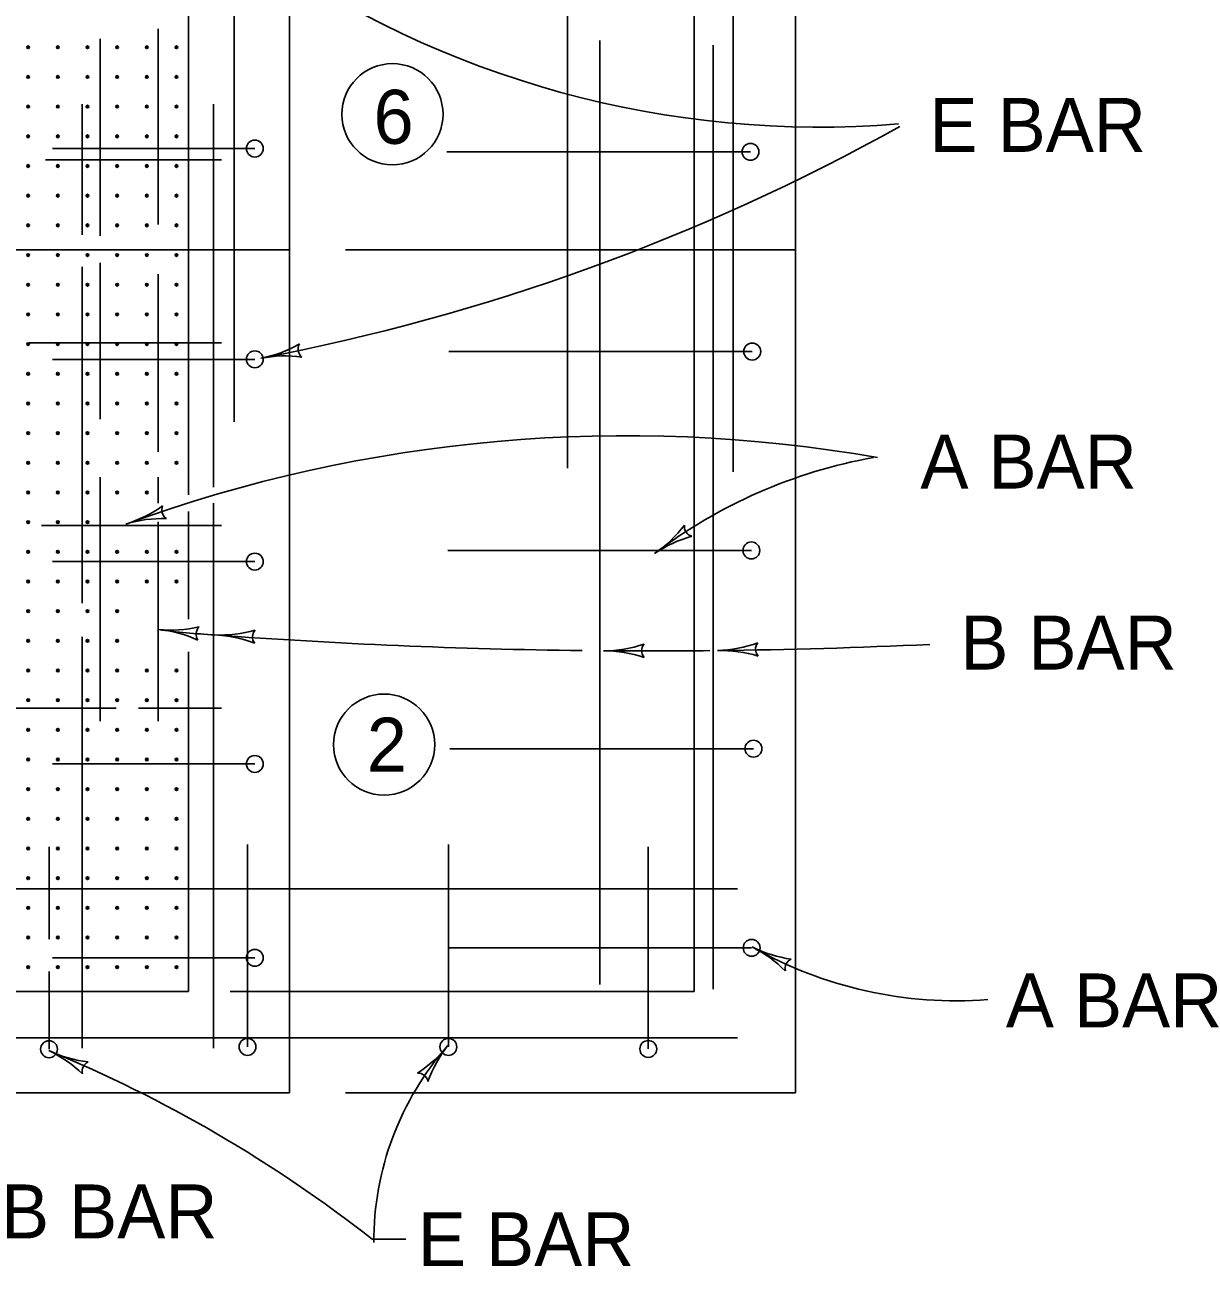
# Model space of a CAD drawing. Extents: x 1007 to 1035.5, y 1000.5 to 1021.5.
# Drawn here: x 1014.072 to 1018.411, y 1012.921 to 1017.523 of the extents above; entities that cross this region are included whole.
import ezdxf

# ---------------------------------------------------------------- set-up
doc = ezdxf.new("R2010")
doc.units = 0
for name, color, linetype in [('Level 1', 7, 'Continuous'), ('Level 2', 7, 'Continuous'), ('Level 5', 7, 'Continuous')]:
    doc.layers.add(name, color=color, linetype=linetype)

msp = doc.modelspace()

# ---------------------------------------------------------------- linework, layer by layer
at = {"layer": 'Level 1'}
for p, q in [((1015.0534, 1019.8141), (1015.0534, 1013.5641)), ((1016.9284, 1019.8141), (1016.9284, 1013.5641)), ((1014.6784, 1019.4391), (1014.6784, 1015.7806)), ((1016.5534, 1019.4391), (1016.5534, 1013.9391)), ((1015.0534, 1016.6891), (1013.4284, 1016.6891)), ((1016.9284, 1016.6891), (1015.2607, 1016.6891)), ((1014.6784, 1015.7193), (1014.6784, 1015.3196)), ((1014.6784, 1015.1987), (1014.6784, 1013.9391)), ((1008.0534, 1013.9391), (1014.6784, 1013.9391)), ((1016.5534, 1013.9391), (1014.8328, 1013.9391)), ((1007.6784, 1013.5641), (1015.0534, 1013.5641)), ((1016.9284, 1013.5641), (1015.2607, 1013.5641))]:
    msp.add_line(p, q, dxfattribs=at)
for centre, radius in [((1014.0842, 1017.4395), 0.005), ((1014.0842, 1017.4395), 0.0025), ((1014.1942, 1017.4395), 0.005), ((1014.1942, 1017.4395), 0.0025), ((1014.3042, 1017.4395), 0.005), ((1014.3042, 1017.4395), 0.0025), ((1014.4142, 1017.4395), 0.005), ((1014.4142, 1017.4395), 0.0025), ((1014.5242, 1017.4395), 0.005), ((1014.5242, 1017.4395), 0.0025), ((1014.6342, 1017.4395), 0.005), ((1014.6342, 1017.4395), 0.0025), ((1015.4346, 1017.1914), 0.1875), ((1014.0842, 1017.3295), 0.005), ((1014.0842, 1017.3295), 0.0025), ((1014.1942, 1017.3295), 0.005), ((1014.1942, 1017.3295), 0.0025), ((1014.3042, 1017.3295), 0.005), ((1014.3042, 1017.3295), 0.0025), ((1014.4142, 1017.3295), 0.005), ((1014.4142, 1017.3295), 0.0025), ((1014.5242, 1017.3295), 0.005), ((1014.5242, 1017.3295), 0.0025), ((1014.6342, 1017.3295), 0.005), ((1014.6342, 1017.3295), 0.0025), ((1014.0842, 1017.2195), 0.005), ((1014.0842, 1017.2195), 0.0025), ((1014.1942, 1017.2195), 0.005), ((1014.1942, 1017.2195), 0.0025), ((1014.3042, 1017.2195), 0.005), ((1014.3042, 1017.2195), 0.0025), ((1014.4142, 1017.2195), 0.005), ((1014.4142, 1017.2195), 0.0025), ((1014.5242, 1017.2195), 0.005), ((1014.5242, 1017.2195), 0.0025), ((1014.6342, 1017.2195), 0.005), ((1014.6342, 1017.2195), 0.0025), ((1014.0842, 1017.1095), 0.005), ((1014.0842, 1017.1095), 0.0025), ((1014.1942, 1017.1095), 0.005), ((1014.1942, 1017.1095), 0.0025), ((1014.3042, 1017.1095), 0.005), ((1014.3042, 1017.1095), 0.0025), ((1014.4142, 1017.1095), 0.005), ((1014.4142, 1017.1095), 0.0025), ((1014.5242, 1017.1095), 0.005), ((1014.5242, 1017.1095), 0.0025), ((1014.6342, 1017.1095), 0.005), ((1014.6342, 1017.1095), 0.0025), ((1014.0842, 1016.9995), 0.005), ((1014.0842, 1016.9995), 0.0025), ((1014.1942, 1016.9995), 0.005), ((1014.1942, 1016.9995), 0.0025), ((1014.3042, 1016.9995), 0.005), ((1014.3042, 1016.9995), 0.0025), ((1014.4142, 1016.9995), 0.005), ((1014.4142, 1016.9995), 0.0025), ((1014.5242, 1016.9995), 0.005), ((1014.5242, 1016.9995), 0.0025), ((1014.6342, 1016.9995), 0.005), ((1014.6342, 1016.9995), 0.0025), ((1014.0842, 1016.8895), 0.005), ((1014.0842, 1016.8895), 0.0025), ((1014.1942, 1016.8895), 0.005), ((1014.1942, 1016.8895), 0.0025), ((1014.3042, 1016.8895), 0.005), ((1014.3042, 1016.8895), 0.0025), ((1014.4142, 1016.8895), 0.005), ((1014.4142, 1016.8895), 0.0025), ((1014.5242, 1016.8895), 0.005), ((1014.5242, 1016.8895), 0.0025), ((1014.6342, 1016.8895), 0.005), ((1014.6342, 1016.8895), 0.0025), ((1014.0842, 1016.7795), 0.005), ((1014.0842, 1016.7795), 0.0025), ((1014.1942, 1016.7795), 0.005), ((1014.1942, 1016.7795), 0.0025), ((1014.3042, 1016.7795), 0.005), ((1014.3042, 1016.7795), 0.0025), ((1014.4142, 1016.7795), 0.005), ((1014.4142, 1016.7795), 0.0025), ((1014.5242, 1016.7795), 0.005), ((1014.5242, 1016.7795), 0.0025), ((1014.6342, 1016.7795), 0.005), ((1014.6342, 1016.7795), 0.0025), ((1014.0842, 1016.6695), 0.005), ((1014.0842, 1016.6695), 0.0025), ((1014.1942, 1016.6695), 0.005), ((1014.1942, 1016.6695), 0.0025), ((1014.3042, 1016.6695), 0.005), ((1014.3042, 1016.6695), 0.0025), ((1014.4142, 1016.6695), 0.005), ((1014.4142, 1016.6695), 0.0025), ((1014.5242, 1016.6695), 0.005), ((1014.5242, 1016.6695), 0.0025), ((1014.6342, 1016.6695), 0.005), ((1014.6342, 1016.6695), 0.0025), ((1014.0842, 1016.5595), 0.005), ((1014.0842, 1016.5595), 0.0025), ((1014.1942, 1016.5595), 0.005), ((1014.1942, 1016.5595), 0.0025), ((1014.3042, 1016.5595), 0.005), ((1014.3042, 1016.5595), 0.0025), ((1014.4142, 1016.5595), 0.005), ((1014.4142, 1016.5595), 0.0025), ((1014.5242, 1016.5595), 0.005), ((1014.5242, 1016.5595), 0.0025), ((1014.6342, 1016.5595), 0.005), ((1014.6342, 1016.5595), 0.0025), ((1014.0842, 1016.4495), 0.005), ((1014.0842, 1016.4495), 0.0025), ((1014.1942, 1016.4495), 0.005), ((1014.1942, 1016.4495), 0.0025), ((1014.3042, 1016.4495), 0.005), ((1014.3042, 1016.4495), 0.0025), ((1014.4142, 1016.4495), 0.005), ((1014.4142, 1016.4495), 0.0025), ((1014.5242, 1016.4495), 0.005), ((1014.5242, 1016.4495), 0.0025), ((1014.6342, 1016.4495), 0.005), ((1014.6342, 1016.4495), 0.0025), ((1014.0842, 1016.3395), 0.005), ((1014.1942, 1016.3395), 0.005), ((1014.3042, 1016.3395), 0.005), ((1014.4142, 1016.3395), 0.005), ((1014.5242, 1016.3395), 0.005), ((1014.6342, 1016.3395), 0.005), ((1014.0842, 1016.3395), 0.0025), ((1014.1942, 1016.3395), 0.0025), ((1014.3042, 1016.3395), 0.0025), ((1014.4142, 1016.3395), 0.0025), ((1014.5242, 1016.3395), 0.0025), ((1014.6342, 1016.3395), 0.0025), ((1014.0842, 1016.2295), 0.005), ((1014.0842, 1016.2295), 0.0025), ((1014.1942, 1016.2295), 0.005), ((1014.1942, 1016.2295), 0.0025), ((1014.3042, 1016.2295), 0.005), ((1014.3042, 1016.2295), 0.0025), ((1014.4142, 1016.2295), 0.005), ((1014.4142, 1016.2295), 0.0025), ((1014.5242, 1016.2295), 0.005), ((1014.5242, 1016.2295), 0.0025), ((1014.6342, 1016.2295), 0.005), ((1014.6342, 1016.2295), 0.0025), ((1014.0842, 1016.1195), 0.005), ((1014.0842, 1016.1195), 0.0025), ((1014.1942, 1016.1195), 0.005), ((1014.1942, 1016.1195), 0.0025), ((1014.3042, 1016.1195), 0.005), ((1014.3042, 1016.1195), 0.0025), ((1014.4142, 1016.1195), 0.005), ((1014.4142, 1016.1195), 0.0025), ((1014.5242, 1016.1195), 0.005), ((1014.5242, 1016.1195), 0.0025), ((1014.6342, 1016.1195), 0.005), ((1014.6342, 1016.1195), 0.0025), ((1014.0842, 1016.0095), 0.005), ((1014.0842, 1016.0095), 0.0025), ((1014.1942, 1016.0095), 0.005), ((1014.1942, 1016.0095), 0.0025), ((1014.3042, 1016.0095), 0.005), ((1014.3042, 1016.0095), 0.0025), ((1014.4142, 1016.0095), 0.005), ((1014.4142, 1016.0095), 0.0025), ((1014.5242, 1016.0095), 0.005), ((1014.5242, 1016.0095), 0.0025), ((1014.6342, 1016.0095), 0.005), ((1014.6342, 1016.0095), 0.0025), ((1014.0842, 1015.8995), 0.005), ((1014.0842, 1015.8995), 0.0025), ((1014.1942, 1015.8995), 0.005), ((1014.1942, 1015.8995), 0.0025), ((1014.3042, 1015.8995), 0.005), ((1014.3042, 1015.8995), 0.0025), ((1014.4142, 1015.8995), 0.005), ((1014.4142, 1015.8995), 0.0025), ((1014.5242, 1015.8995), 0.005), ((1014.5242, 1015.8995), 0.0025), ((1014.6342, 1015.8995), 0.005), ((1014.6342, 1015.8995), 0.0025), ((1014.0842, 1015.7895), 0.005), ((1014.0842, 1015.7895), 0.0025), ((1014.1942, 1015.7895), 0.005), ((1014.1942, 1015.7895), 0.0025), ((1014.3042, 1015.7895), 0.005), ((1014.3042, 1015.7895), 0.0025), ((1014.4142, 1015.7895), 0.005), ((1014.4142, 1015.7895), 0.0025), ((1014.5242, 1015.7895), 0.005), ((1014.5242, 1015.7895), 0.0025), ((1014.0842, 1015.6795), 0.005), ((1014.0842, 1015.6795), 0.0025), ((1014.1942, 1015.6795), 0.005), ((1014.1942, 1015.6795), 0.0025), ((1014.3042, 1015.6795), 0.005), ((1014.3042, 1015.6795), 0.0025), ((1014.0842, 1015.5695), 0.005), ((1014.0842, 1015.5695), 0.0025), ((1014.1942, 1015.5695), 0.005), ((1014.1942, 1015.5695), 0.0025), ((1014.3042, 1015.5695), 0.005), ((1014.3042, 1015.5695), 0.0025), ((1014.4142, 1015.5695), 0.005), ((1014.4142, 1015.5695), 0.0025), ((1014.5242, 1015.5695), 0.005), ((1014.5242, 1015.5695), 0.0025), ((1014.6342, 1015.5695), 0.005), ((1014.6342, 1015.5695), 0.0025), ((1014.0842, 1015.4595), 0.005), ((1014.0842, 1015.4595), 0.0025), ((1014.1942, 1015.4595), 0.005), ((1014.1942, 1015.4595), 0.0025), ((1014.3042, 1015.4595), 0.005), ((1014.3042, 1015.4595), 0.0025), ((1014.4142, 1015.4595), 0.005), ((1014.4142, 1015.4595), 0.0025), ((1014.5242, 1015.4595), 0.005), ((1014.5242, 1015.4595), 0.0025), ((1014.6342, 1015.4595), 0.005), ((1014.6342, 1015.4595), 0.0025), ((1014.0842, 1015.3495), 0.005), ((1014.0842, 1015.3495), 0.0025), ((1014.1942, 1015.3495), 0.005), ((1014.1942, 1015.3495), 0.0025), ((1014.3042, 1015.3495), 0.005), ((1014.3042, 1015.3495), 0.0025), ((1014.4142, 1015.3495), 0.005), ((1014.4142, 1015.3495), 0.0025), ((1014.0842, 1015.2395), 0.005), ((1014.0842, 1015.2395), 0.0025), ((1014.1942, 1015.2395), 0.005), ((1014.1942, 1015.2395), 0.0025), ((1014.3042, 1015.2395), 0.005), ((1014.3042, 1015.2395), 0.0025), ((1014.4142, 1015.2395), 0.005), ((1014.4142, 1015.2395), 0.0025), ((1014.0842, 1015.1295), 0.005), ((1014.0842, 1015.1295), 0.0025), ((1014.1942, 1015.1295), 0.005), ((1014.1942, 1015.1295), 0.0025), ((1014.3042, 1015.1295), 0.005), ((1014.3042, 1015.1295), 0.0025), ((1014.4142, 1015.1295), 0.005), ((1014.4142, 1015.1295), 0.0025), ((1014.5242, 1015.1295), 0.005), ((1014.5242, 1015.1295), 0.0025), ((1014.6342, 1015.1295), 0.005), ((1014.6342, 1015.1295), 0.0025), ((1014.0842, 1015.0195), 0.005), ((1014.0842, 1015.0195), 0.0025), ((1014.1942, 1015.0195), 0.005), ((1014.1942, 1015.0195), 0.0025), ((1014.3042, 1015.0195), 0.005), ((1014.3042, 1015.0195), 0.0025), ((1014.4142, 1015.0195), 0.005), ((1014.4142, 1015.0195), 0.0025), ((1014.5242, 1015.0195), 0.005), ((1014.5242, 1015.0195), 0.0025), ((1014.6342, 1015.0195), 0.005), ((1014.6342, 1015.0195), 0.0025), ((1015.4038, 1014.8546), 0.1875), ((1014.0842, 1014.9095), 0.005), ((1014.0842, 1014.9095), 0.0025), ((1014.1942, 1014.9095), 0.005), ((1014.1942, 1014.9095), 0.0025), ((1014.3042, 1014.9095), 0.005), ((1014.3042, 1014.9095), 0.0025), ((1014.4142, 1014.9095), 0.005), ((1014.4142, 1014.9095), 0.0025), ((1014.5242, 1014.9095), 0.005), ((1014.5242, 1014.9095), 0.0025), ((1014.6342, 1014.9095), 0.005), ((1014.6342, 1014.9095), 0.0025), ((1014.0842, 1014.7995), 0.005), ((1014.0842, 1014.7995), 0.0025), ((1014.1942, 1014.7995), 0.005), ((1014.1942, 1014.7995), 0.0025), ((1014.3042, 1014.7995), 0.005), ((1014.3042, 1014.7995), 0.0025), ((1014.4142, 1014.7995), 0.005), ((1014.4142, 1014.7995), 0.0025), ((1014.5242, 1014.7995), 0.005), ((1014.5242, 1014.7995), 0.0025), ((1014.6342, 1014.7995), 0.005), ((1014.6342, 1014.7995), 0.0025), ((1014.0842, 1014.6895), 0.005), ((1014.0842, 1014.6895), 0.0025), ((1014.1942, 1014.6895), 0.005), ((1014.1942, 1014.6895), 0.0025), ((1014.3042, 1014.6895), 0.005), ((1014.3042, 1014.6895), 0.0025), ((1014.4142, 1014.6895), 0.005), ((1014.4142, 1014.6895), 0.0025), ((1014.5242, 1014.6895), 0.005), ((1014.5242, 1014.6895), 0.0025), ((1014.6342, 1014.6895), 0.005), ((1014.6342, 1014.6895), 0.0025), ((1014.0842, 1014.5795), 0.005), ((1014.0842, 1014.5795), 0.0025), ((1014.1942, 1014.5795), 0.005), ((1014.1942, 1014.5795), 0.0025), ((1014.3042, 1014.5795), 0.005), ((1014.3042, 1014.5795), 0.0025), ((1014.4142, 1014.5795), 0.005), ((1014.4142, 1014.5795), 0.0025), ((1014.5242, 1014.5795), 0.005), ((1014.5242, 1014.5795), 0.0025), ((1014.6342, 1014.5795), 0.005), ((1014.6342, 1014.5795), 0.0025), ((1014.0842, 1014.4695), 0.005), ((1014.0842, 1014.4695), 0.0025), ((1014.1942, 1014.4695), 0.005), ((1014.1942, 1014.4695), 0.0025), ((1014.3042, 1014.4695), 0.005), ((1014.3042, 1014.4695), 0.0025), ((1014.4142, 1014.4695), 0.005), ((1014.4142, 1014.4695), 0.0025), ((1014.5242, 1014.4695), 0.005), ((1014.5242, 1014.4695), 0.0025), ((1014.6342, 1014.4695), 0.005), ((1014.6342, 1014.4695), 0.0025), ((1014.0842, 1014.3595), 0.005), ((1014.1942, 1014.3595), 0.005), ((1014.3042, 1014.3595), 0.005), ((1014.4142, 1014.3595), 0.005), ((1014.5242, 1014.3595), 0.005), ((1014.6342, 1014.3595), 0.005), ((1014.0842, 1014.3595), 0.0025), ((1014.1942, 1014.3595), 0.0025), ((1014.3042, 1014.3595), 0.0025), ((1014.4142, 1014.3595), 0.0025), ((1014.5242, 1014.3595), 0.0025), ((1014.6342, 1014.3595), 0.0025), ((1014.0842, 1014.2495), 0.005), ((1014.0842, 1014.2495), 0.0025), ((1014.1942, 1014.2495), 0.005), ((1014.1942, 1014.2495), 0.0025), ((1014.3042, 1014.2495), 0.005), ((1014.3042, 1014.2495), 0.0025), ((1014.4142, 1014.2495), 0.005), ((1014.4142, 1014.2495), 0.0025), ((1014.5242, 1014.2495), 0.005), ((1014.5242, 1014.2495), 0.0025), ((1014.6342, 1014.2495), 0.005), ((1014.6342, 1014.2495), 0.0025), ((1014.0842, 1014.1395), 0.005), ((1014.0842, 1014.1395), 0.0025), ((1014.1942, 1014.1395), 0.005), ((1014.1942, 1014.1395), 0.0025), ((1014.3042, 1014.1395), 0.005), ((1014.3042, 1014.1395), 0.0025), ((1014.4142, 1014.1395), 0.005), ((1014.4142, 1014.1395), 0.0025), ((1014.5242, 1014.1395), 0.005), ((1014.5242, 1014.1395), 0.0025), ((1014.6342, 1014.1395), 0.005), ((1014.6342, 1014.1395), 0.0025), ((1014.0842, 1014.0295), 0.005), ((1014.0842, 1014.0295), 0.0025), ((1014.1942, 1014.0295), 0.005), ((1014.1942, 1014.0295), 0.0025), ((1014.3042, 1014.0295), 0.005), ((1014.3042, 1014.0295), 0.0025), ((1014.4142, 1014.0295), 0.005), ((1014.4142, 1014.0295), 0.0025), ((1014.5242, 1014.0295), 0.005), ((1014.5242, 1014.0295), 0.0025), ((1014.6342, 1014.0295), 0.005), ((1014.6342, 1014.0295), 0.0025)]:
    msp.add_circle(centre, radius, dxfattribs=at)
at = {"layer": 'Level 2'}
for p, q in [((1014.8479, 1016.051), (1014.8479, 1019.551)), ((1016.0837, 1015.8789), (1016.0837, 1019.3789)), ((1016.6973, 1015.866), (1016.6973, 1019.366)), ((1014.5658, 1016.7823), (1014.5658, 1017.5085)), ((1014.3509, 1016.7407), (1014.3509, 1017.471)), ((1016.2038, 1013.9649), (1016.2038, 1017.4649)), ((1016.6243, 1013.9478), (1016.6243, 1017.4478)), ((1014.2846, 1016.7442), (1014.2846, 1017.2292)), ((1014.7708, 1015.8095), (1014.7708, 1017.2292)), ((1014.9245, 1017.0641), (1014.1745, 1017.0641)), ((1014.9245, 1017.0641), (1014.9245, 1017.0641)), ((1016.7619, 1017.052), (1015.6369, 1017.052)), ((1016.7619, 1017.052), (1016.7619, 1017.052)), ((1014.1488, 1017.0222), (1014.8007, 1017.0222)), ((1014.2846, 1015.3787), (1014.2846, 1016.6263)), ((1014.3509, 1016.0605), (1014.3509, 1016.6402)), ((1014.5658, 1015.9401), (1014.5658, 1016.5986)), ((1014.0881, 1016.3445), (1014.8007, 1016.3445)), ((1014.9245, 1016.3141), (1014.9245, 1016.3141)), ((1016.7685, 1016.3115), (1015.6435, 1016.3115)), ((1016.7635, 1016.3133), (1016.7635, 1016.3133)), ((1014.9245, 1016.2828), (1014.1745, 1016.2828)), ((1014.3509, 1014.9414), (1014.3509, 1015.8465)), ((1014.5658, 1015.7499), (1014.5658, 1015.8465)), ((1014.7708, 1013.7292), (1014.7708, 1015.7499)), ((1014.1331, 1015.6668), (1014.8007, 1015.6668)), ((1014.5658, 1014.9414), (1014.5658, 1015.6803)), ((1014.9245, 1015.5641), (1014.9245, 1015.5641)), ((1016.7652, 1015.5745), (1015.6402, 1015.5745)), ((1016.7652, 1015.5745), (1016.7652, 1015.5745)), ((1014.9245, 1015.5328), (1014.1745, 1015.5328)), ((1014.2846, 1013.7292), (1014.2846, 1015.2539)), ((1014.0008, 1014.9893), (1014.4103, 1014.9893)), ((1014.4936, 1014.9893), (1014.8007, 1014.9893)), ((1016.7728, 1014.8395), (1015.6478, 1014.8395)), ((1016.7668, 1014.8358), (1016.7668, 1014.8358)), ((1014.9245, 1014.7828), (1014.1745, 1014.7828)), ((1014.9245, 1014.8141), (1014.9245, 1014.8141)), ((1014.1614, 1014.4753), (1014.1614, 1014.134)), ((1014.8973, 1014.4841), (1014.8973, 1013.7341)), ((1015.642, 1014.4841), (1015.642, 1013.7341)), ((1016.3832, 1014.4763), (1016.3832, 1013.7263)), ((1016.7143, 1014.3198), (1013.2143, 1014.3198)), ((1016.7664, 1014.1013), (1015.6414, 1014.1013)), ((1016.7685, 1014.097), (1016.7685, 1014.097)), ((1014.9245, 1014.0641), (1014.1745, 1014.0641)), ((1014.9245, 1014.0641), (1014.9245, 1014.0641)), ((1014.1614, 1014.0138), (1014.1614, 1013.7253)), ((1016.7143, 1013.7676), (1013.2143, 1013.7676))]:
    msp.add_line(p, q, dxfattribs=at)
for centre in [(1014.9245, 1017.0641), (1016.7619, 1017.052), (1016.7685, 1016.3115), (1014.9245, 1016.2829), (1014.9245, 1015.5329), (1016.7652, 1015.5745), (1016.7729, 1014.8395), (1014.9245, 1014.7829), (1014.9245, 1014.0641), (1016.7664, 1014.1014), (1014.1614, 1013.7253), (1014.8974, 1013.7341), (1015.642, 1013.7341), (1016.3832, 1013.7264)]:
    msp.add_circle(centre, 0.0313, dxfattribs=at)
at = {"layer": 'Level 5'}
msp.add_line((1015.3592, 1013.0213), (1015.4842, 1013.0213), dxfattribs=at)
for centre, radius, start, end in [((1017.0166, 1020.7612), 3.6177, 234.647, 274.6685), ((1013.4691, 1024.0571), 7.9095, 280.76997, 299.10008), ((1014.858, 1016.7471), 0.4687, 280.9607, 299.6295), ((1015.1222, 1016.3208), 0.0375, 149.7353, 231.852), ((1014.858, 1016.7471), 0.4687, 280.9485, 280.9607), ((1015.0363, 1015.8267), 0.4687, 82.3079, 100.9546), ((1016.3013, 1010.5832), 5.4165, 80.0984, 110.0265), ((1017.5558, 1014.0469), 1.9023, 100.2157, 127.159), ((1014.3091, 1016.1205), 0.4687, 287.026, 305.6947), ((1014.6168, 1015.7244), 0.0375, 155.8005, 237.9172), ((1014.3091, 1016.1205), 0.4687, 287.0137, 287.026), ((1014.5836, 1015.224), 0.4687, 88.3731, 107.0198), ((1016.1435, 1015.9508), 0.4687, 304.1689, 322.8377), ((1016.5543, 1015.6631), 0.0375, 172.9435, 255.0602), ((1016.67, 1015.1752), 0.4687, 105.5161, 124.1628), ((1016.1435, 1015.9508), 0.4687, 304.1567, 304.1689), ((1014.6111, 1015.7476), 0.4687, 264.5456, 283.2144), ((1014.744, 1015.264), 0.0375, 133.3202, 215.4369), ((1014.6111, 1015.7476), 0.4687, 264.5334, 264.5456), ((1014.9582, 1018.2805), 3.0249, 262.5608, 266.5304), ((1014.522, 1014.8144), 0.4687, 65.8928, 84.5395), ((1014.795, 1015.7294), 0.4688, 267.5572, 267.5695), ((1014.795, 1015.7294), 0.4688, 267.5695, 286.2382), ((1016.3922, 1037.2755), 22.0737, 265.799, 269.33923), ((1014.7553, 1014.7928), 0.4688, 68.9166, 87.5633), ((1014.9533, 1015.2535), 0.0375, 136.3441, 218.4607), ((1016.2173, 1015.6712), 0.4688, 270.0485, 270.0607), ((1016.2173, 1015.6712), 0.4688, 270.0607, 288.7295), ((1016.3922, 1037.2755), 22.0737, 269.54731, 270.56795), ((1016.2183, 1014.7337), 0.4688, 71.4079, 90.0546), ((1016.3961, 1015.2026), 0.0375, 138.8353, 220.952), ((1016.6266, 1015.6717), 0.4687, 271.6505, 271.6627), ((1016.6266, 1015.6717), 0.4687, 271.6627, 290.3315), ((1016.3922, 1037.2755), 22.0737, 270.64363, 272.68626), ((1016.6538, 1014.7346), 0.4687, 73.0099, 91.6566), ((1016.8183, 1015.2083), 0.0375, 140.4373, 222.554), ((1016.9779, 1014.5237), 0.4688, 243.4094, 243.4216), ((1017.5239, 1015.435), 1.5301, 240.4026, 274.4299), ((1016.9779, 1014.5237), 0.4688, 243.4216, 262.0904), ((1016.5584, 1013.6853), 0.4688, 44.7688, 63.4155), ((1016.9276, 1014.0247), 0.0375, 112.1962, 194.3129), ((1014.362, 1014.1436), 0.4687, 244.551, 244.5632), ((1012.2146, 1009.0072), 5.0991, 51.9256, 67.5645), ((1014.362, 1014.1436), 0.4687, 244.5632, 263.232), ((1013.9593, 1013.297), 0.4687, 45.9103, 64.5571), ((1016.465, 1013.012), 1.0996, 138.6085, 180.1705), ((1015.2727, 1014.0302), 0.4687, 302.9594, 321.6061), ((1016.0075, 1013.448), 0.4687, 141.6122, 160.281), ((1016.0075, 1013.448), 0.4687, 141.6, 141.6122), ((1014.3216, 1013.6437), 0.0375, 113.3378, 195.4545), ((1015.5294, 1013.5994), 0.0375, 10.3868, 92.5035)]:
    msp.add_arc(centre, radius, start, end, dxfattribs=at)

# ---------------------------------------------------------------- texts
at = {"layer": 'Level 1'}
for s, p in [('6', (1015.3646, 1017.0818)), ('E BAR', (1017.4255, 1017.0518)), ('A BAR', (1017.3919, 1015.8038)), ('B BAR', (1017.5398, 1015.1328)), ('2', (1015.3396, 1014.7544)), ('A BAR', (1017.7087, 1013.8063)), ('B BAR', (1013.9833, 1013.0242)), ('E BAR', (1015.5289, 1012.9213))]:
    msp.add_text(s, height=0.2, dxfattribs=at).set_placement(p)

doc.saveas('drawing.dxf')
